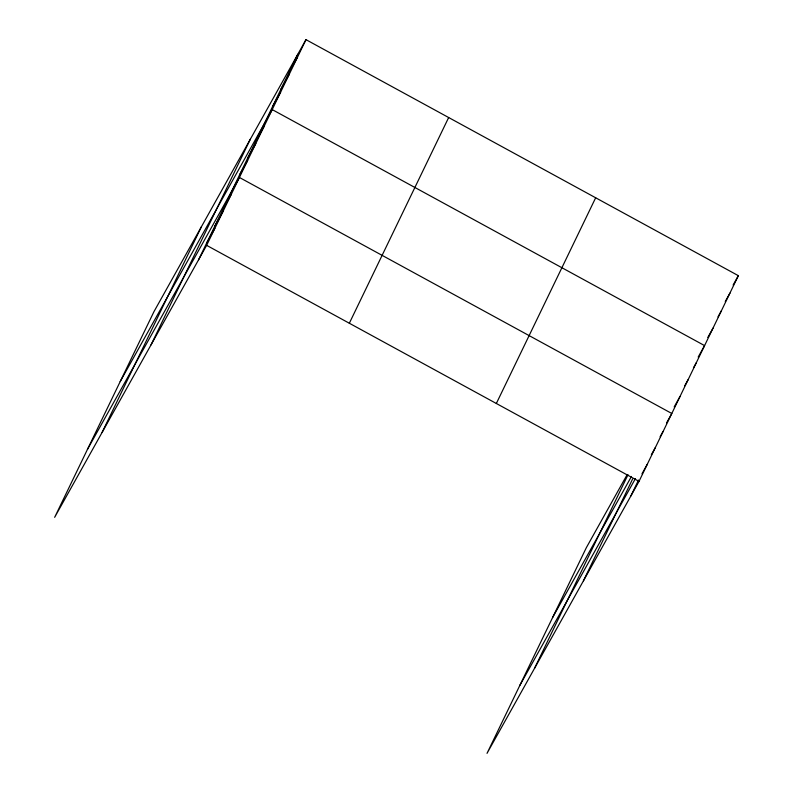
<?xml version="1.0" encoding="UTF-8"?>
<svg xmlns="http://www.w3.org/2000/svg" width="793" height="793" viewBox="0 0 793 793"><rect width="100%" height="100%" fill="white"/><g stroke="black" fill="none" stroke-linecap="round" stroke-linejoin="round"><path stroke-width="1.19" d="M102.119 432.393L201.442 226.689M151.027 344.876L250.35 139.172M198.498 259.935L297.831 54.231M305.979 39.65L153.971 311.629L54.648 517.333L206.646 245.354L305.979 39.65L738.352 275.667L639.029 481.371L487.021 753.35L586.354 547.646L627.213 474.531M349.336 323.237L448.66 117.533M496.339 403.488L595.672 197.784M534.492 668.41L628.016 474.729M583.4 580.892L632.576 479.071M630.871 495.952L638.553 480.043M289.386 71.717L297.534 57.136M280.94 89.203L289.088 74.621M272.495 106.688L280.653 92.107M120.199 381.572L272.207 109.593L704.58 345.609L698.177 357.068M255.861 141.144L264.01 126.563M247.664 158.114L255.812 143.533M239.466 175.084L247.624 160.503M87.418 449.453L239.427 177.473L671.81 413.49L666.566 422.867M223.081 209.025L231.229 194.444M214.883 225.995L223.041 211.414M206.695 242.965L214.844 228.384M733.119 285.044L738.352 275.667M725.258 301.489L729.917 293.152M717.972 316.883L721.471 310.638M707.782 337.501L713.026 328.124M552.582 617.588L631.446 476.464M693.479 367.783L696.393 362.579M684.706 385.794L688.195 379.55M674.179 406.938L679.997 396.52M519.802 685.469L635.411 478.605M660.113 436.715L663.027 431.501M651.34 454.726L655.414 447.43M641.983 473.778L647.217 464.401M206.646 245.354L639.029 481.371"/></g></svg>
